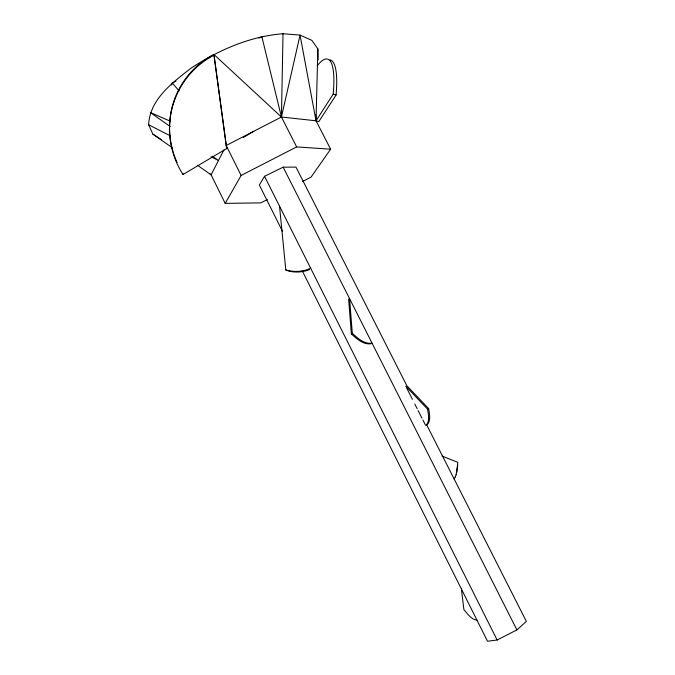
<?xml version="1.0" encoding="UTF-8"?>
<svg xmlns="http://www.w3.org/2000/svg" width="675" height="675" viewBox="0 0 675 675"><rect width="100%" height="100%" fill="white"/><g stroke="black" fill="none" stroke-linecap="round" stroke-linejoin="round"><path stroke-width="1.01" d="M226.462 146.543L226.209 145.479L281.441 117.02L300.054 35.108L316.027 120.8L330.623 149.209L296.646 146.905L281.441 117.02L283.019 33.75L300.054 35.108L311.842 40.357L317.849 48.87L318.06 59.839M330.024 59.898A78.317 17.812 -75.5 0 1 336.074 95.006L318.811 121.593L316.027 120.8L317.849 48.87M457.793 465.033L456.064 474.854M172.555 147.893L152.862 134.131L148.635 124.757C149.766 99.183 172.851 82.342 191.32 67.956C218.852 50.009 249.944 36.29 283.019 33.75M456.739 472.593L457.777 462.333L442.091 456.106M171.551 84.983L172.294 83.017L176.023 81.084M455.22 476.972L456.123 474.803M454.216 478.929L455.279 476.921M223.931 149.909L211.098 174.808L225.197 203.369L260.845 202.88L267.359 199.538M225.197 203.369L241.135 175.449L296.646 146.905M302.206 270.734L487.519 641.25L497.138 640.001L516.907 629.902L526.365 621.413L426.828 425.14C431.325 421.057 429.359 413.944 428.701 408.679L406.848 385.737L295.979 167.105L283.163 167.181L264.532 176.285L259.335 185.026L282.42 231.179M173.062 151.816A83.641 82.78 54.3 0 1 213.916 54.447L281.441 117.02L316.027 120.8L333.188 94.146A78.393 17.626 -75.5 0 0 317.309 65.72M330.623 149.209L311.04 177.12L302.678 181.415M425.756 425.647C430.253 421.563 428.271 414.45 427.613 409.185L405.768 386.218M351.354 333.906L352.308 333.323L349.566 298.628L348.637 299.219L351.354 333.906C356.729 338.74 363.277 344.976 371.115 343.735M243.262 137.514L253.8 131.262M182.959 173.323L183.018 174.504L226.741 148.559L213.916 54.447L226.209 145.479L241.135 175.449M259.04 38.087L261.841 36.636L281.441 117.02M427.613 409.185L428.701 408.679M310.635 268.194C302.974 272 293.954 272.202 285.803 269.992L279.526 206.187M309.521 269.629C302.079 272.548 293.186 273.029 285.803 269.992M372.06 343.17C364.222 344.402 357.683 338.158 352.308 333.323M476.947 620.106C471.049 619.583 467.488 613.6 463.885 609.55L461.43 589.081M333.188 94.146L336.074 95.006M170.53 121.314L150.365 112.556L170.193 126.529M148.635 124.757L170.041 135.726M211.005 156.71L218.455 160.532L212.422 156.279M152.862 134.131L161.494 139.7M197.395 165.232L211.098 174.808L209.545 173.391M172.294 83.017L179.12 90.922M406.721 388.1L412.433 399.364M414.813 404.055L417.192 408.746M418.146 410.628L421.951 418.137M422.904 420.019L425.284 424.71M283.163 167.181L516.907 629.902M264.532 176.285L497.138 640.001M226.581 147.42L226.741 148.559M315.613 114.48L316.027 120.8M177.053 162.472A83.641 82.78 54.3 0 1 173.365 152.812M183.018 174.504A83.995 83.16 53.7 0 1 214.127 55.114"/></g></svg>
